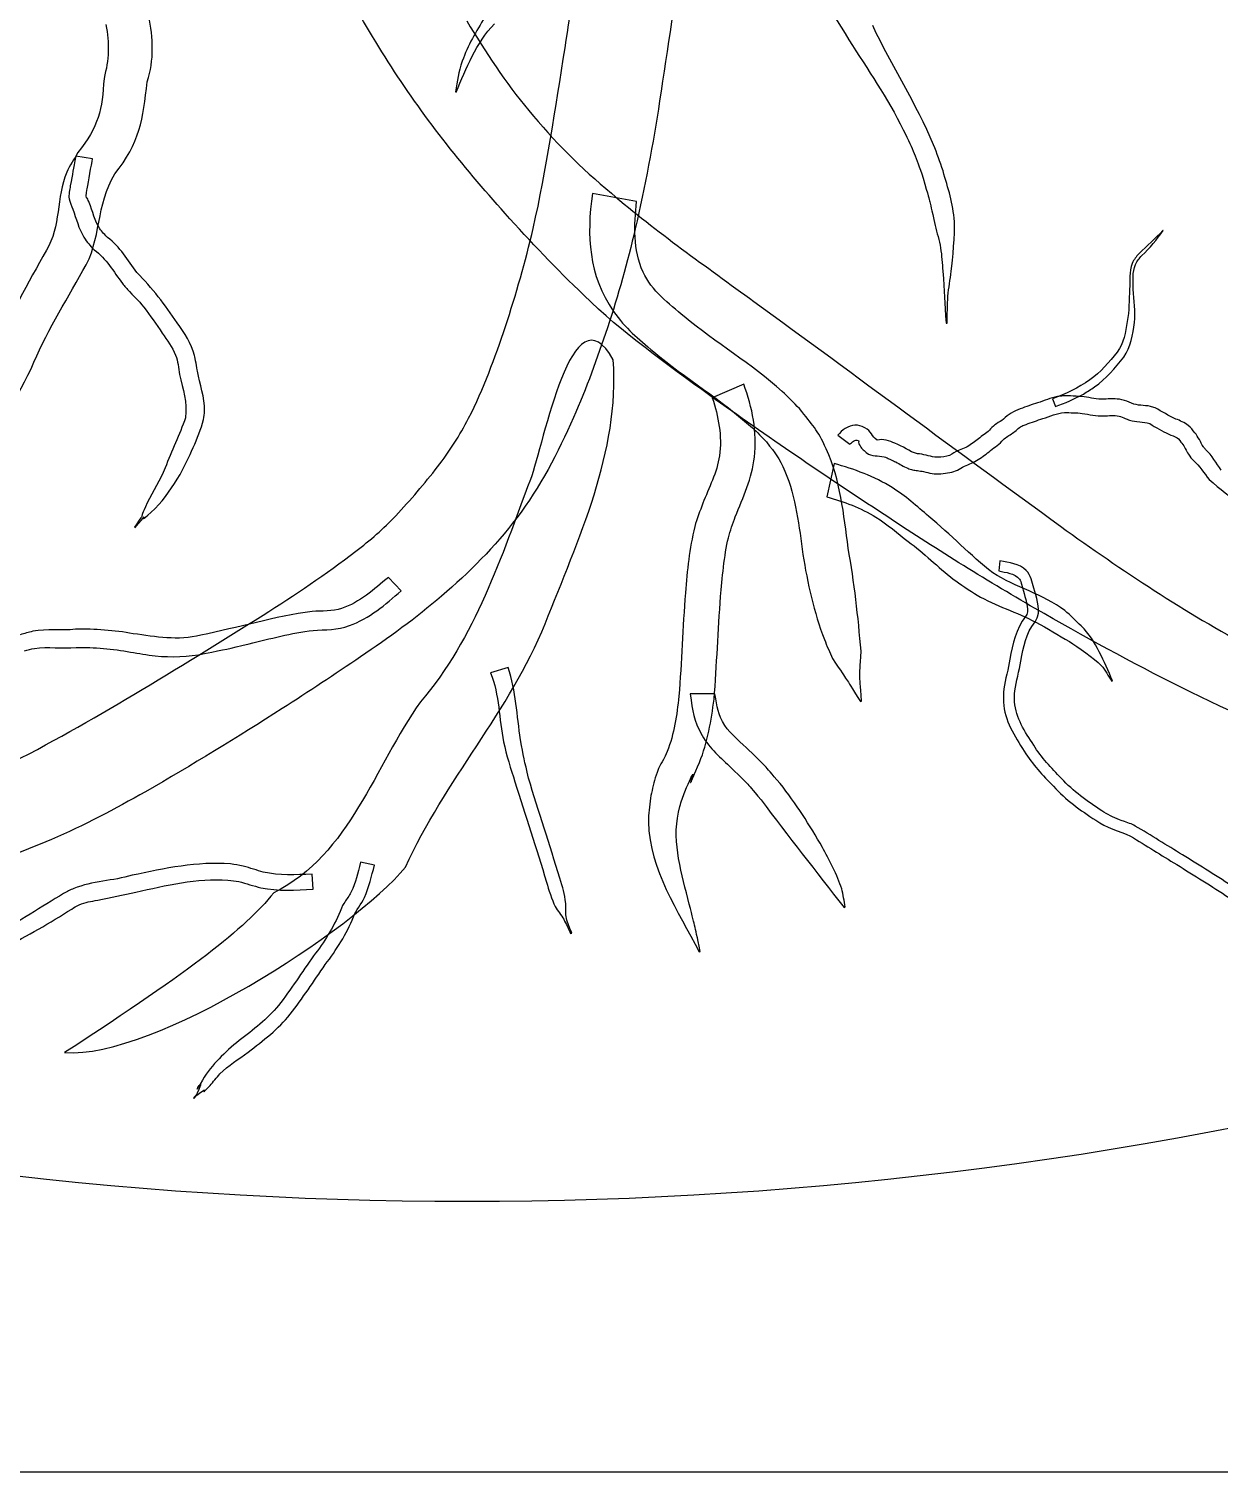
# Model space of a CAD drawing. Extents: x 5.1 to 86.3, y 5.1 to 86.3.
# Drawn here: x 41.54 to 52.84, y 5.13 to 18.82 of the extents above; entities that cross this region are included whole.
import ezdxf

# ---------------------------------------------------------------- set-up
doc = ezdxf.new("R2010")
doc.units = 0
doc.layers.add('View004', color=7, linetype='CONTINUOUS')

msp = doc.modelspace()

# ---------------------------------------------------------------- linework, layer by layer
at = {"layer": 'View004', "color": 1}
for p, q in [((45.589882, 18.224666), (45.595886, 18.222842)), ((45.595886, 18.222842), (45.595886, 18.222842)), ((41.987952, 17.616518), (41.988052, 17.61652)), ((42.147275, 17.590602), (41.987952, 17.616518)), ((46.889353, 17.261998), (46.889372, 17.262028)), ((47.309229, 17.184444), (46.889353, 17.261998)), ((52.304892, 16.908743), (52.30246, 16.910795)), ((52.30246, 16.910795), (52.30246, 16.910795)), ((50.244799, 16.031656), (50.255515, 16.031796)), ((50.255515, 16.031796), (50.255515, 16.031796)), ((48.32539, 15.452101), (48.026729, 15.323384)), ((48.026729, 15.323384), (48.026727, 15.323396)), ((51.255668, 15.313793), (51.282177, 15.239199)), ((51.282177, 15.239199), (51.282201, 15.239198)), ((49.217018, 14.967473), (49.331904, 14.883076)), ((49.331904, 14.883076), (49.331787, 14.883102)), ((49.182797, 14.698885), (49.113926, 14.383186)), ((49.113926, 14.383186), (49.113937, 14.383183)), ((42.546475, 14.095735), (42.551491, 14.091935)), ((42.551491, 14.091935), (42.551491, 14.091935)), ((50.755777, 13.775257), (50.745061, 13.682177)), ((45.074505, 13.491892), (44.954163, 13.619825)), ((44.954163, 13.619825), (44.954174, 13.619812)), ((50.745061, 13.682177), (50.74512, 13.682146)), ((46.092076, 12.76414), (45.924278, 12.713775)), ((45.924278, 12.713775), (45.924258, 12.713777)), ((51.816259, 12.633784), (51.825607, 12.639028)), ((51.825607, 12.639028), (51.825607, 12.639028)), ((47.817285, 12.513309), (47.817281, 12.513351)), ((48.052283, 12.513309), (47.817285, 12.513309)), ((49.432756, 12.443262), (49.442932, 12.446606)), ((49.442932, 12.446606), (49.442932, 12.446606)), ((44.690419, 10.918221), (44.690413, 10.918191)), ((44.823119, 10.891127), (44.690419, 10.918221)), ((44.230079, 10.805109), (44.230076, 10.805092)), ((44.239913, 10.661964), (44.230079, 10.805109)), ((49.277845, 10.488925), (49.287641, 10.493257)), ((49.287641, 10.493257), (49.287641, 10.493257)), ((46.683489, 10.241719), (46.693361, 10.245899)), ((46.693361, 10.245899), (46.693361, 10.245899)), ((47.903192, 10.067956), (47.91327, 10.071604)), ((47.91327, 10.071604), (47.91327, 10.071604)), ((41.882808, 9.111882), (41.882808, 9.111882)), ((43.1048, 8.679851), (43.109664, 8.675823)), ((43.109664, 8.675823), (43.109664, 8.675823))]:
    msp.add_line(p, q, dxfattribs=at)
at = {"layer": 'View004', "color": 7}
msp.add_line((56.571293, 5.132289), (34.831293, 5.132289), dxfattribs=at)
at = {"layer": 'View004', "color": 1}
for points in [[(46.630567, 18.641374), (46.751598, 19.416453), (46.852217, 20.194511), (46.954495, 20.972226)], [(47.749464, 19.641542), (47.677378, 19.140195), (47.604358, 18.638954), (47.52733, 18.138344)], [(48.76413, 19.699334), (48.931587, 19.36169), (49.126395, 19.038748), (49.323129, 18.717514)], [(45.470692, 17.775739), (45.102623, 18.248814), (44.779901, 18.756546), (44.502079, 19.287543)], [(42.664519, 18.321438), (42.735776, 18.527935), (42.72161, 18.73487), (42.680654, 18.945816)], [(45.869845, 18.933982), (45.787449, 18.801166), (45.706793, 18.664268), (45.655462, 18.51573)], [(45.697138, 18.898303), (45.876427, 18.603794), (46.064076, 18.313096), (46.286243, 18.048684)], [(42.272643, 18.863087), (42.310552, 18.68679), (42.30261, 18.52781), (42.256417, 18.352913)], [(45.595886, 18.222842), (45.698117, 18.449764), (45.78325, 18.687561), (45.960273, 18.870219)], [(50.125915, 17.722839), (49.96307, 18.11352), (49.73064, 18.471633), (49.548824, 18.853098)], [(46.328027, 16.92917), (46.455756, 17.49484), (46.539351, 18.069039), (46.630567, 18.641374)], [(49.323129, 18.717514), (49.50151, 18.437747), (49.690882, 18.163416), (49.839006, 17.865691)], [(45.655462, 18.51573), (45.618276, 18.408119), (45.609665, 18.33553), (45.589882, 18.224666)], [(42.256417, 18.352913), (42.239469, 18.059192), (42.205482, 17.893528), (42.008276, 17.650295)], [(42.358904, 17.44598), (42.591522, 17.736612), (42.630112, 17.96895), (42.664519, 18.321438)], [(47.52733, 18.138344), (47.465155, 17.731582), (47.389374, 17.326834), (47.296902, 16.925863)], [(46.286243, 18.048684), (46.520678, 17.761619), (46.785591, 17.500688), (47.069583, 17.262856)], [(49.839006, 17.865691), (49.943071, 17.656526), (49.948011, 17.625072), (50.028262, 17.407355)], [(46.061334, 17.071615), (45.856228, 17.299333), (45.65898, 17.533915), (45.470692, 17.775739)], [(50.216291, 17.47651), (50.186164, 17.558618), (50.159564, 17.642108), (50.125915, 17.722839)], [(42.008276, 17.650295), (41.973247, 17.587451), (41.931608, 17.527846), (41.903192, 17.461742)], [(41.988052, 17.61652), (41.963922, 17.485533), (41.957728, 17.454467), (41.93676, 17.33248)], [(42.097541, 17.304633), (42.109336, 17.377448), (42.135966, 17.526489), (42.147275, 17.590602)], [(41.903192, 17.461742), (41.801545, 17.225302), (41.848578, 16.947675), (41.709158, 16.722602)], [(42.056067, 16.529446), (42.238811, 16.826627), (42.175352, 17.153569), (42.358904, 17.44598)], [(50.028262, 17.407355), (50.124241, 17.063423), (50.063701, 17.295249), (50.141804, 16.958262)], [(50.324097, 16.993446), (50.312257, 17.171179), (50.264278, 17.306211), (50.216291, 17.47651)], [(41.93676, 17.33248), (41.930756, 17.29755), (41.919029, 17.247544), (41.9252, 17.21019)], [(42.091233, 17.218241), (42.080798, 17.240402), (42.096401, 17.297957), (42.097541, 17.304633)], [(46.889372, 17.262028), (46.834082, 16.861814), (46.852177, 16.485839), (47.089741, 16.142505)], [(47.069583, 17.262856), (47.500186, 16.894725), (47.965871, 16.570898), (48.421789, 16.235492)], [(41.9252, 17.21019), (41.929076, 17.186182), (41.949991, 17.136113), (41.959826, 17.111145)], [(42.097541, 17.216721), (42.095413, 17.217177), (42.092221, 17.216329), (42.091233, 17.218241)], [(42.115347, 17.174974), (42.109419, 17.188897), (42.103461, 17.202805), (42.097541, 17.216721)], [(42.217383, 16.924523), (42.167451, 17.000127), (42.14953, 17.092297), (42.115347, 17.174974)], [(47.37069, 16.515943), (47.274816, 16.727114), (47.284719, 16.960158), (47.309229, 17.184444)], [(41.959826, 17.111145), (41.993836, 17.02244), (42.015192, 16.927608), (42.065363, 16.845788)], [(46.808635, 16.296434), (46.547946, 16.543322), (46.303223, 16.806496), (46.061334, 17.071615)], [(50.294784, 16.523733), (50.307415, 16.633265), (50.331454, 16.883091), (50.324097, 16.993446)], [(42.065363, 16.845788), (42.096903, 16.794344), (42.122789, 16.769579), (42.162221, 16.726187)], [(42.289271, 16.842792), (42.273661, 16.859618), (42.230576, 16.904549), (42.217383, 16.924523)], [(42.567677, 16.510606), (42.481207, 16.626616), (42.409393, 16.757273), (42.289271, 16.842792)], [(46.064411, 15.999442), (46.165864, 16.305245), (46.2545, 16.615473), (46.328027, 16.92917)], [(47.296902, 16.925863), (47.221244, 16.609796), (47.13712, 16.295527), (47.0316, 15.98799)], [(50.141804, 16.958262), (50.158311, 16.887073), (50.18064, 16.817099), (50.192617, 16.745017)], [(52.30246, 16.910795), (52.229113, 16.835752), (52.154326, 16.762747), (52.075769, 16.693156)], [(52.101042, 16.672739), (52.178871, 16.742766), (52.242997, 16.824871), (52.304892, 16.908743)], [(41.709158, 16.722602), (41.537466, 16.411023), (41.354096, 16.098849), (41.237259, 15.762225)], [(42.162221, 16.726187), (42.27925, 16.644526), (42.346043, 16.519022), (42.430259, 16.407454)], [(50.192617, 16.745017), (50.204762, 16.67195), (50.20784, 16.597655), (50.214034, 16.523848)], [(52.010698, 16.596197), (51.9801, 16.519323), (51.990672, 16.432994), (51.986081, 16.352601)], [(52.075769, 16.693156), (52.047117, 16.657443), (52.027745, 16.639013), (52.010698, 16.596197)], [(52.019502, 16.352959), (52.02049, 16.430171), (52.011035, 16.514237), (52.041739, 16.587701)], [(52.041739, 16.587701), (52.056339, 16.622623), (52.07733, 16.64366), (52.101042, 16.672739)], [(41.566175, 15.5987), (41.696483, 15.924717), (41.884306, 16.224085), (42.056067, 16.529446)], [(42.951037, 16.034071), (42.835489, 16.203157), (42.714977, 16.367241), (42.567677, 16.510606)], [(47.760624, 16.093612), (47.615431, 16.216371), (47.452016, 16.336815), (47.37069, 16.515943)], [(50.214034, 16.523848), (50.230321, 16.329814), (50.234227, 16.228357), (50.244799, 16.031656)], [(50.262507, 16.285895), (50.268891, 16.365647), (50.285619, 16.444254), (50.294784, 16.523733)], [(42.430259, 16.407454), (42.452603, 16.382139), (42.474362, 16.356284), (42.497306, 16.331508)], [(42.497306, 16.331508), (42.569141, 16.253943), (42.5694, 16.26332), (42.633816, 16.182726)], [(47.088202, 15.684219), (46.692593, 16.38386), (46.43287, 14.890399), (46.301482, 14.548)], [(48.004371, 15.343773), (47.592952, 15.644437), (47.173056, 15.938077), (46.808635, 16.296434)], [(51.986081, 16.352601), (51.981521, 16.250636), (51.982661, 16.147663), (51.964368, 16.046957)], [(52.03249, 16.036099), (52.046542, 16.141686), (52.026562, 16.247544), (52.019502, 16.352959)], [(42.633816, 16.182726), (42.696478, 16.104327), (42.752117, 16.01956), (42.808673, 15.936758)], [(48.421789, 16.235492), (49.395197, 15.529929), (50.358637, 14.810741), (51.331262, 14.104119)], [(50.255515, 16.031796), (50.257871, 16.116497), (50.255716, 16.201432), (50.262507, 16.285895)], [(43.114, 15.724227), (43.083593, 15.838596), (43.019944, 15.939158), (42.951037, 16.034071)], [(47.089741, 16.142505), (47.204479, 15.976686), (47.32266, 15.888794), (47.471512, 15.758376)], [(48.691674, 15.382024), (48.401524, 15.643778), (48.060847, 15.844297), (47.760624, 16.093612)], [(51.964368, 16.046957), (51.946113, 15.945611), (51.93165, 15.842606), (51.869578, 15.756725)], [(51.93076, 15.708931), (51.997921, 15.806589), (52.01649, 15.921494), (52.03249, 16.036099)], [(42.808673, 15.936758), (42.853976, 15.87073), (42.903583, 15.802736), (42.934548, 15.72806)], [(45.715203, 15.12942), (45.858844, 15.407574), (45.96516, 15.703087), (46.064411, 15.999442)], [(47.0316, 15.98799), (46.933192, 15.700447), (46.835096, 15.412212), (46.709009, 15.135323)], [(47.471512, 15.758376), (47.774403, 15.507101), (48.115497, 15.302039), (48.408118, 15.037985)], [(51.869578, 15.756725), (51.792438, 15.659962), (51.709447, 15.566374), (51.608869, 15.493191)], [(42.934548, 15.72806), (42.95782, 15.671949), (42.962357, 15.603755), (42.973103, 15.544614)], [(43.142835, 15.575586), (43.137667, 15.603835), (43.120863, 15.698872), (43.114, 15.724227)], [(46.441433, 13.179373), (46.754214, 13.97806), (47.150592, 14.808221), (47.088202, 15.684219)], [(51.653448, 15.426636), (51.761243, 15.504463), (51.850264, 15.603971), (51.93076, 15.708931)], [(41.032978, 14.633222), (41.222192, 14.949242), (41.400533, 15.269596), (41.566175, 15.5987)], [(42.973103, 15.544614), (43.003838, 15.401905), (43.047492, 15.281725), (43.030194, 15.134172)], [(43.209388, 15.199482), (43.212352, 15.327578), (43.165962, 15.451111), (43.142835, 15.575586)], [(51.608869, 15.493191), (51.498344, 15.419532), (51.381903, 15.356845), (51.255668, 15.313793)], [(49.657075, 14.215198), (49.099409, 14.581328), (48.547627, 14.956588), (48.004371, 15.343773)], [(48.426336, 14.760636), (48.452958, 14.997787), (48.40878, 15.23058), (48.32539, 15.452101)], [(48.853887, 15.221803), (48.799813, 15.275208), (48.748104, 15.331116), (48.691674, 15.382024)], [(51.302834, 15.334895), (51.237018, 15.32335), (51.176811, 15.293034), (51.112747, 15.275356)], [(51.282201, 15.239198), (51.373334, 15.272927), (51.463904, 15.310372), (51.548441, 15.358714)], [(51.350752, 15.340595), (51.334784, 15.338771), (51.318672, 15.337707), (51.302834, 15.334895)], [(51.553896, 15.332554), (51.486446, 15.339242), (51.418515, 15.34102), (51.350752, 15.340595)], [(51.548441, 15.358714), (51.584579, 15.379379), (51.618954, 15.40344), (51.653448, 15.426636)], [(43.201112, 15.115947), (43.203848, 15.143786), (43.208742, 15.171511), (43.209388, 15.199482)], [(48.026727, 15.323396), (48.084571, 15.14524), (48.123005, 14.960467), (48.095036, 14.772629)], [(49.10839, 14.838711), (49.024247, 15.024229), (48.977956, 15.063828), (48.853887, 15.221803)], [(50.94911, 15.21828), (50.888986, 15.195594), (50.834619, 15.165354), (50.789279, 15.118911)], [(51.112747, 15.275356), (51.058088, 15.256478), (51.002837, 15.23991), (50.94911, 15.21828)], [(51.741219, 15.308614), (51.677752, 15.309016), (51.616405, 15.322788), (51.553896, 15.332554)], [(51.911581, 15.304738), (51.855348, 15.317004), (51.798005, 15.313166), (51.741219, 15.308614)], [(52.004868, 15.272415), (51.970083, 15.286452), (51.94897, 15.296583), (51.911581, 15.304738)], [(52.183635, 15.241445), (52.12434, 15.255421), (52.061014, 15.244637), (52.004868, 15.272415)], [(52.229053, 15.226944), (52.213913, 15.231732), (52.199101, 15.237782), (52.183635, 15.241445)], [(52.42366, 15.121781), (52.356202, 15.152311), (52.294476, 15.192712), (52.229053, 15.226944)], [(43.030194, 15.134172), (42.971933, 14.97295), (42.89885, 14.817458), (42.835738, 14.657944)], [(42.978652, 14.594332), (43.062421, 14.76338), (43.150754, 14.933594), (43.201112, 15.115947)], [(45.421665, 14.669643), (45.533116, 14.813718), (45.632744, 14.9669), (45.715203, 15.12942)], [(46.709009, 15.135323), (46.562584, 14.801684), (46.393938, 14.475262), (46.172243, 14.18478)], [(49.474968, 15.039407), (49.408794, 15.074975), (49.352216, 15.069389), (49.28874, 15.032339)], [(50.789279, 15.118911), (50.746939, 15.090677), (50.700563, 15.066957), (50.66697, 15.027712)], [(50.964527, 15.055057), (50.972187, 15.058781), (50.997518, 15.067764), (51.004176, 15.070196)], [(51.004176, 15.070196), (51.056525, 15.091317), (51.110121, 15.107794), (51.163546, 15.125752)], [(51.163546, 15.125752), (51.231642, 15.146234), (51.295893, 15.177356), (51.367381, 15.183459)], [(51.367381, 15.183459), (51.424145, 15.181635), (51.481105, 15.181483), (51.537614, 15.175373)], [(51.537614, 15.175373), (51.604547, 15.162825), (51.670968, 15.151828), (51.739151, 15.150612)], [(51.739151, 15.150612), (51.788612, 15.152436), (51.838816, 15.160925), (51.887665, 15.148484)], [(51.887665, 15.148484), (51.901999, 15.144836), (51.932422, 15.131369), (51.944794, 15.126186)], [(51.944794, 15.126186), (51.958003, 15.121398), (51.970999, 15.115948), (51.984444, 15.111844)], [(51.984444, 15.111844), (52.027186, 15.098772), (52.03623, 15.098696), (52.081925, 15.09425)], [(52.081925, 15.09425), (52.115661, 15.090982), (52.145674, 15.09083), (52.177068, 15.07766)], [(52.177068, 15.07766), (52.234965, 15.04029), (52.295246, 15.006987), (52.357785, 14.978081)], [(52.54287, 15.060404), (52.507469, 15.090515), (52.46598, 15.104818), (52.42366, 15.121781)], [(52.604574, 14.992095), (52.584928, 15.015853), (52.566528, 15.040279), (52.54287, 15.060404)], [(48.408118, 15.037985), (48.454432, 14.996192), (48.496536, 14.949946), (48.540746, 14.905927)], [(49.28874, 15.032339), (49.260893, 15.016113), (49.24092, 14.989095), (49.217018, 14.967473)], [(49.331787, 14.883102), (49.351053, 14.897337), (49.38146, 14.936963), (49.413845, 14.917758)], [(49.591333, 14.922197), (49.538931, 14.955903), (49.53624, 15.006471), (49.474968, 15.039407)], [(49.760233, 14.89185), (49.708424, 14.913997), (49.648426, 14.935702), (49.591333, 14.922197)], [(50.566233, 14.943986), (50.532482, 14.915646), (50.496937, 14.891174), (50.459534, 14.867773)], [(50.66697, 15.027712), (50.639466, 14.993694), (50.598684, 14.972688), (50.566233, 14.943986)], [(50.667682, 14.822897), (50.709512, 14.854939), (50.752899, 14.885529), (50.787492, 14.925606)], [(50.787492, 14.925606), (50.812937, 14.951112), (50.846225, 14.967209), (50.876535, 14.98722)], [(50.876535, 14.98722), (50.906486, 15.008743), (50.930905, 15.03871), (50.964527, 15.055057)], [(52.357785, 14.978081), (52.382569, 14.962881), (52.414018, 14.960243), (52.438327, 14.944162)], [(52.438327, 14.944162), (52.451057, 14.935733), (52.473865, 14.902316), (52.482217, 14.891973)], [(52.686046, 14.857261), (52.659279, 14.902306), (52.638371, 14.951217), (52.604574, 14.992095)], [(48.540746, 14.905927), (48.628274, 14.788237), (48.659298, 14.761555), (48.716359, 14.626385)], [(49.316676, 13.896358), (49.274018, 14.213847), (49.242386, 14.543267), (49.10839, 14.838711)], [(49.413845, 14.917758), (49.418785, 14.914794), (49.414448, 14.906236), (49.415669, 14.900605)], [(49.415669, 14.900605), (49.417113, 14.893233), (49.418177, 14.885526), (49.421673, 14.878884)], [(49.421673, 14.878884), (49.441113, 14.842381), (49.457225, 14.832212), (49.487937, 14.802625)], [(49.487937, 14.802625), (49.539564, 14.759449), (49.601255, 14.778404), (49.658252, 14.762907)], [(49.973232, 14.790846), (49.896867, 14.811853), (49.834569, 14.864764), (49.760233, 14.89185)], [(50.137091, 14.760492), (50.082059, 14.768016), (50.029721, 14.790884), (49.973232, 14.790846)], [(50.340751, 14.812438), (50.311073, 14.795368), (50.287064, 14.775525), (50.252159, 14.769217)], [(50.459534, 14.867773), (50.423449, 14.841394), (50.379648, 14.834098), (50.340751, 14.812438)], [(50.550066, 14.738314), (50.591304, 14.764062), (50.630388, 14.791666), (50.667682, 14.822897)], [(52.482217, 14.891973), (52.508232, 14.860311), (52.52293, 14.821285), (52.544393, 14.787046)], [(52.544393, 14.787046), (52.564343, 14.755224), (52.568682, 14.753203), (52.593641, 14.727173)], [(52.70782, 14.832447), (52.700676, 14.840769), (52.691655, 14.847792), (52.686046, 14.857261)], [(52.855321, 14.635914), (52.808269, 14.703167), (52.767554, 14.774985), (52.70782, 14.832447)], [(42.835738, 14.657944), (42.790989, 14.541629), (42.719245, 14.43817), (42.666473, 14.32595)], [(45.023786, 14.204799), (45.16385, 14.353051), (45.297099, 14.508122), (45.421665, 14.669643)], [(48.095036, 14.772629), (48.071932, 14.617497), (47.995415, 14.465532), (47.936739, 14.322182)], [(48.245224, 14.195154), (48.320912, 14.377988), (48.403966, 14.56137), (48.426336, 14.760636)], [(49.733291, 14.471492), (49.563983, 14.577416), (49.374606, 14.646879), (49.182797, 14.698885)], [(49.658252, 14.762907), (49.675625, 14.758195), (49.679372, 14.755459), (49.695864, 14.747487)], [(49.695864, 14.747487), (49.705516, 14.742851), (49.715084, 14.738032), (49.724835, 14.733594)], [(49.724835, 14.733594), (49.73885, 14.72721), (49.753358, 14.72189), (49.767144, 14.71505)], [(49.767144, 14.71505), (49.80611, 14.695685), (49.840431, 14.670164), (49.881347, 14.654242)], [(49.881347, 14.654242), (49.896364, 14.64839), (49.912058, 14.644469), (49.92741, 14.639582)], [(50.252159, 14.769217), (50.214341, 14.762149), (50.175596, 14.756874), (50.137091, 14.760492)], [(50.280429, 14.613757), (50.332587, 14.621053), (50.374144, 14.650275), (50.418683, 14.675013)], [(50.418683, 14.675013), (50.465264, 14.693413), (50.508114, 14.709616), (50.550066, 14.738314)], [(52.593641, 14.727173), (52.652107, 14.67566), (52.692013, 14.608807), (52.740745, 14.548906)], [(42.741526, 14.273606), (42.838285, 14.365716), (42.906149, 14.483834), (42.978652, 14.594332)], [(46.301482, 14.548), (46.024431, 13.814422), (45.779337, 13.04784), (45.259684, 12.439106)], [(48.716359, 14.626385), (48.820906, 14.37872), (48.85098, 14.101483), (48.887378, 13.837929)], [(49.92741, 14.639582), (49.942572, 14.636998), (49.957689, 14.63411), (49.972911, 14.631921)], [(49.972911, 14.631921), (49.992071, 14.629109), (50.012599, 14.628425), (50.031599, 14.623835)], [(50.031599, 14.623835), (50.058913, 14.617223), (50.084411, 14.609114), (50.112458, 14.604386)], [(50.112458, 14.604386), (50.16863, 14.59709), (50.225063, 14.603984), (50.280429, 14.613757)], [(52.740745, 14.548906), (52.8375, 14.457331), (52.947766, 14.381629), (53.05466, 14.302591)], [(49.113937, 14.383183), (49.275885, 14.33658), (49.435571, 14.280128), (49.57897, 14.189998)], [(50.080829, 14.197878), (49.97003, 14.29283), (49.857385, 14.393858), (49.733291, 14.471492)], [(42.551491, 14.091935), (42.756357, 14.333617), (42.497919, 14.041707), (42.741526, 14.273606)], [(42.666473, 14.32595), (42.562981, 14.105869), (42.675456, 14.291803), (42.546475, 14.095735)], [(47.936739, 14.322182), (47.911667, 14.2485), (47.880742, 14.17655), (47.861514, 14.101125)], [(44.644806, 13.868134), (44.779258, 13.970783), (44.909757, 14.079383), (45.023786, 14.204799)], [(46.172243, 14.18478), (45.965038, 13.910002), (45.720809, 13.664607), (45.458281, 13.442697)], [(47.861514, 14.101125), (47.807395, 13.888827), (47.789915, 13.690346), (47.772248, 13.471935)], [(48.180001, 13.994937), (48.196508, 14.063162), (48.223488, 14.128416), (48.245224, 14.195154)], [(49.57897, 14.189998), (49.686289, 14.122548), (49.786226, 14.038095), (49.885943, 13.960174)], [(51.090088, 13.324806), (50.602687, 13.605623), (50.125483, 13.903783), (49.657075, 14.215198)], [(50.688243, 13.66329), (50.473241, 13.827707), (50.290875, 14.02728), (50.080829, 14.197878)], [(51.331262, 14.104119), (51.914475, 13.68464), (52.513914, 13.284911), (53.149045, 12.947764)], [(48.106311, 13.438646), (48.11936, 13.601706), (48.140313, 13.830859), (48.180001, 13.994937)], [(43.764911, 13.261203), (44.066061, 13.451787), (44.362876, 13.649842), (44.644806, 13.868134)], [(48.887378, 13.837929), (48.928858, 13.564009), (48.991509, 13.289529), (49.090782, 13.030033)], [(49.438752, 12.918319), (49.410921, 13.245936), (49.374099, 13.572398), (49.316676, 13.896358)], [(49.885943, 13.960174), (50.035225, 13.850035), (50.166672, 13.716855), (50.313555, 13.604001)], [(51.004728, 13.685035), (50.938821, 13.75022), (50.841776, 13.760047), (50.755777, 13.775257)], [(44.954174, 13.619812), (44.81806, 13.506636), (44.681732, 13.381721), (44.510207, 13.324375)], [(50.313555, 13.604001), (50.370851, 13.559974), (50.477484, 13.491736), (50.538825, 13.45159)], [(51.371088, 13.304422), (51.164892, 13.464326), (50.904443, 13.521317), (50.688243, 13.66329)], [(50.74512, 13.682146), (50.808861, 13.664309), (50.896607, 13.661429), (50.941985, 13.603794)], [(50.941985, 13.603794), (50.956243, 13.585698), (50.97297, 13.508074), (50.978602, 13.488641)], [(51.078319, 13.517635), (51.061432, 13.57576), (51.04985, 13.640405), (51.004728, 13.685035)], [(44.583915, 13.161564), (44.772923, 13.228786), (44.926185, 13.361992), (45.074505, 13.491892)], [(45.458281, 13.442697), (45.21673, 13.23229), (44.955632, 13.045897), (44.690664, 12.866393)], [(47.772248, 13.471935), (47.745838, 13.145342), (47.736209, 12.817908), (47.710209, 12.491244)], [(48.043778, 12.464162), (48.070614, 12.788781), (48.080349, 13.114017), (48.106311, 13.438646)], [(50.538825, 13.45159), (50.716578, 13.347805), (50.915691, 13.289995), (51.097237, 13.194073)], [(50.978602, 13.488641), (50.990648, 13.431915), (51.037373, 13.324704), (51.010773, 13.267876)], [(51.113021, 13.246571), (51.141604, 13.332496), (51.098725, 13.434777), (51.078319, 13.517635)], [(44.232604, 13.296794), (43.874723, 13.248215), (43.528525, 13.143036), (43.175072, 13.07152)], [(44.510207, 13.324375), (44.423687, 13.295449), (44.322295, 13.300062), (44.232604, 13.296794)], [(52.477185, 12.574705), (52.007367, 12.810559), (51.545881, 13.062945), (51.090088, 13.324806)], [(51.527356, 13.158717), (51.475266, 13.207281), (51.427367, 13.260779), (51.371088, 13.304422)], [(42.540287, 12.508104), (42.950749, 12.755421), (43.359211, 13.006147), (43.764911, 13.261203)], [(44.239855, 13.11699), (44.354659, 13.122082), (44.473992, 13.122462), (44.583915, 13.161564)], [(45.11755, 10.871102), (45.486245, 11.691627), (46.107707, 12.351335), (46.441433, 13.179373)], [(50.997746, 13.249393), (50.907552, 13.130952), (50.87681, 12.987585), (50.850233, 12.844219)], [(50.953264, 12.82527), (50.979028, 12.966313), (51.002147, 13.082182), (51.089461, 13.198767)], [(51.010773, 13.267876), (51.007581, 13.261036), (51.002086, 13.255549), (50.997746, 13.249393)], [(51.089461, 13.198767), (51.097327, 13.214697), (51.10742, 13.229714), (51.113021, 13.246571)], [(51.097237, 13.194073), (51.205751, 13.136738), (51.309712, 13.071168), (51.416131, 13.010029)], [(51.825607, 12.639028), (51.740046, 12.821378), (51.673228, 13.012886), (51.527356, 13.158717)], [(41.579968, 13.107818), (41.539787, 13.099656), (41.500878, 13.08615), (41.461333, 13.075313)], [(41.987273, 13.12716), (41.852042, 13.1131), (41.713938, 13.135026), (41.579968, 13.107818)], [(42.532993, 13.085474), (42.352531, 13.117303), (42.170335, 13.131606), (41.987273, 13.12716)], [(43.175072, 13.07152), (42.956313, 13.016968), (42.749324, 13.054831), (42.532993, 13.085474)], [(43.631943, 12.988567), (43.833235, 13.037405), (44.033456, 13.093022), (44.239855, 13.11699)], [(49.090782, 13.030033), (49.114129, 12.968997), (49.141762, 12.909692), (49.167251, 12.849524)], [(51.416131, 13.010029), (51.49248, 12.957779), (51.65278, 12.855058), (51.716718, 12.784221)], [(41.500593, 12.923232), (41.532346, 12.930832), (41.563597, 12.94091), (41.595852, 12.945956)], [(41.595852, 12.945956), (41.726011, 12.966324), (41.860231, 12.940484), (41.990991, 12.955289)], [(41.990991, 12.955289), (42.164675, 12.958557), (42.337355, 12.942141), (42.508209, 12.910358)], [(42.508209, 12.910358), (42.586145, 12.899361), (42.664123, 12.883188), (42.742417, 12.875307)], [(42.742417, 12.875307), (42.899081, 12.859544), (43.055784, 12.865214), (43.210421, 12.896967)], [(43.210421, 12.896967), (43.415942, 12.938637), (43.427351, 12.938926), (43.631943, 12.988567)], [(49.442932, 12.446606), (49.421097, 12.766972), (49.421743, 12.609728), (49.438752, 12.918319)], [(44.690664, 12.866393), (44.445133, 12.699304), (44.197891, 12.534786), (43.947224, 12.375483)], [(46.20856, 12.079429), (46.173896, 12.308288), (46.161911, 12.541597), (46.092076, 12.76414)], [(49.167251, 12.849524), (49.344778, 12.585916), (49.256146, 12.721253), (49.432756, 12.443262)], [(50.850233, 12.844219), (50.83666, 12.749109), (50.805728, 12.656525), (50.793332, 12.561243)], [(50.896918, 12.541884), (50.909465, 12.637284), (50.940261, 12.72991), (50.953264, 12.82527)], [(51.716718, 12.784221), (51.757006, 12.739586), (51.783082, 12.68393), (51.816259, 12.633784)], [(45.924258, 12.713777), (46.007491, 12.504067), (46.003499, 12.276282), (46.047252, 12.058772)], [(41.312319, 11.826624), (41.730664, 12.037099), (42.137856, 12.268827), (42.540287, 12.508104)], [(47.710209, 12.491244), (47.690844, 12.314691), (47.666927, 12.134502), (47.599442, 11.968514)], [(47.817281, 12.513351), (47.845591, 12.343971), (47.841912, 12.272019), (47.930971, 12.119544)], [(47.905443, 11.864686), (47.984339, 12.055318), (48.017577, 12.260957), (48.043778, 12.464162)], [(48.14746, 12.213585), (48.075602, 12.325436), (48.077213, 12.384793), (48.052283, 12.513309)], [(50.793332, 12.561243), (50.786568, 12.509426), (50.789, 12.489666), (50.789988, 12.437217)], [(50.895094, 12.439713), (50.893878, 12.480722), (50.891674, 12.501554), (50.896918, 12.541884)], [(53.958468, 11.925867), (53.453674, 12.115889), (52.959973, 12.334353), (52.477185, 12.574705)], [(43.947224, 12.375483), (43.522204, 12.101016), (43.08921, 11.838904), (42.650678, 11.586639)], [(45.259684, 12.439106), (44.818343, 11.825916), (44.597882, 10.996756), (43.868815, 10.628051)], [(50.789988, 12.437217), (50.799458, 12.260942), (50.894911, 12.1143), (50.987333, 11.970265)], [(51.076272, 12.028075), (50.992976, 12.154646), (50.906242, 12.284062), (50.895094, 12.439713)], [(48.373272, 11.982035), (48.312244, 12.040434), (48.196054, 12.137948), (48.14746, 12.213585)], [(46.047252, 12.058772), (46.072036, 11.935552), (46.117621, 11.80012), (46.154484, 11.681047)], [(46.284089, 11.716271), (46.246682, 11.876542), (46.23231, 11.922606), (46.20856, 12.079429)], [(47.930971, 12.119544), (48.005816, 11.991403), (48.104616, 11.910439), (48.209321, 11.809358)], [(47.599442, 11.968514), (47.541378, 11.825684), (47.537852, 11.881084), (47.485842, 11.716536)], [(47.766681, 11.586483), (47.959437, 12.040944), (47.701845, 11.372758), (47.905443, 11.864686)], [(48.670327, 11.663976), (48.498509, 11.863706), (48.55506, 11.808078), (48.373272, 11.982035)], [(50.987333, 11.970265), (51.062535, 11.845551), (51.162589, 11.741688), (51.263939, 11.638581)], [(51.339796, 11.713176), (51.243463, 11.811174), (51.147925, 11.909621), (51.076272, 12.028075)], [(48.209321, 11.809358), (48.402919, 11.622453), (48.313739, 11.716848), (48.490254, 11.509783)], [(46.154484, 11.681047), (46.25527, 11.363952), (46.360397, 11.048698), (46.453539, 10.729248)], [(46.581139, 10.767642), (46.482894, 11.084129), (46.378132, 11.39847), (46.284089, 11.716271)], [(47.485842, 11.716536), (47.466074, 11.654026), (47.455351, 11.589013), (47.440105, 11.525252)], [(49.071573, 11.058697), (48.953127, 11.269929), (48.819577, 11.47324), (48.670327, 11.663976)], [(51.263939, 11.638581), (51.380003, 11.5097), (51.520037, 11.40975), (51.664504, 11.315831)], [(51.722985, 11.40545), (51.585334, 11.495685), (51.45088, 11.590129), (51.339796, 11.713176)], [(42.650678, 11.586639), (42.358998, 11.424719), (42.065716, 11.264212), (41.758263, 11.133824)], [(47.440105, 11.525252), (47.433721, 11.450171), (47.418506, 11.375328), (47.420945, 11.300017)], [(47.718748, 11.446461), (47.734738, 11.493133), (47.747422, 11.541065), (47.766681, 11.586483)], [(48.490254, 11.509783), (48.746708, 11.164713), (49.012544, 10.827165), (49.277845, 10.488925)], [(47.795795, 10.572466), (47.722668, 10.860702), (47.636921, 11.149433), (47.718748, 11.446461)], [(51.890008, 11.320495), (51.831526, 11.342991), (51.775526, 11.371225), (51.722985, 11.40545)], [(47.420945, 11.300017), (47.435765, 10.839626), (47.697238, 10.460807), (47.903192, 10.067956)], [(51.664504, 11.315831), (51.764352, 11.243228), (51.885451, 11.215784), (51.99529, 11.164211)], [(51.986481, 11.286386), (51.978881, 11.289578), (51.897124, 11.317759), (51.890008, 11.320495)], [(52.040608, 11.261154), (52.022574, 11.26956), (52.004873, 11.278771), (51.986481, 11.286386)], [(52.48903, 10.987557), (52.338675, 11.077321), (52.191816, 11.172867), (52.040608, 11.261154)], [(41.758263, 11.133824), (41.468601, 11.009765), (41.17157, 10.902942), (40.868562, 10.816258)], [(51.99529, 11.164211), (52.142608, 11.076482), (52.286937, 10.983841), (52.433888, 10.895487)], [(49.254764, 10.666289), (49.217311, 10.790118), (49.133448, 10.948352), (49.071573, 11.058697)], [(52.986793, 10.671215), (52.823527, 10.780823), (52.655568, 10.883038), (52.48903, 10.987557)], [(41.882808, 9.111882), (42.733408, 9.049858), (44.617976, 10.271759), (45.11755, 10.871102)], [(43.456742, 10.900837), (43.141867, 10.926342), (42.829422, 10.859037), (42.523269, 10.793455)], [(43.575942, 10.880545), (43.536604, 10.88933), (43.496476, 10.89408), (43.456742, 10.900837)], [(43.675577, 10.851969), (43.642365, 10.861499), (43.609662, 10.873021), (43.575942, 10.880545)], [(43.767644, 10.824373), (43.736401, 10.831441), (43.706267, 10.842773), (43.675577, 10.851969)], [(44.230076, 10.805092), (44.075849, 10.797568), (43.919519, 10.789968), (43.767644, 10.824373)], [(44.690413, 10.918191), (44.658614, 10.800849), (44.647655, 10.737337), (44.598739, 10.631293)], [(44.726561, 10.58291), (44.774304, 10.688493), (44.792605, 10.777856), (44.823119, 10.891127)], [(52.433888, 10.895487), (52.598856, 10.791789), (52.765521, 10.690938), (52.927632, 10.582786)], [(42.523269, 10.793455), (42.34226, 10.739806), (42.144818, 10.739624), (41.968639, 10.668455)], [(42.558225, 10.633366), (42.844358, 10.697046), (43.137309, 10.767792), (43.432258, 10.748832)], [(43.432258, 10.748832), (43.466549, 10.743664), (43.501182, 10.740404), (43.535141, 10.733366)], [(43.535141, 10.733366), (43.606056, 10.718645), (43.673731, 10.690487), (43.744669, 10.67588)], [(46.453539, 10.729248), (46.476271, 10.657063), (46.502042, 10.56386), (46.538043, 10.496845)], [(46.636802, 10.525504), (46.625706, 10.627224), (46.608879, 10.670864), (46.581139, 10.767642)], [(41.87318, 10.621335), (41.661212, 10.49284), (41.451484, 10.360538), (41.241953, 10.22805)], [(41.968639, 10.668455), (41.935738, 10.655163), (41.904996, 10.637044), (41.87318, 10.621335)], [(43.868815, 10.628051), (43.571894, 10.269999), (43.128029, 9.923086), (41.882808, 9.111882)], [(42.019348, 10.511986), (42.083902, 10.53984), (42.12888, 10.544514), (42.198225, 10.558506)], [(42.198225, 10.558506), (42.318373, 10.582742), (42.438724, 10.606059), (42.558225, 10.633366)], [(43.744669, 10.67588), (43.907836, 10.642295), (44.074971, 10.651841), (44.239913, 10.661964)], [(44.598739, 10.631293), (44.58344, 10.598119), (44.559576, 10.569984), (44.539816, 10.539628)], [(44.623731, 10.398993), (44.648667, 10.465934), (44.697155, 10.517876), (44.726561, 10.58291)], [(47.91327, 10.071604), (47.849635, 10.362687), (47.871394, 10.274497), (47.795795, 10.572466)], [(49.287641, 10.493257), (49.276682, 10.550933), (49.271757, 10.610095), (49.254764, 10.666289)], [(41.312749, 10.105424), (41.530239, 10.219619), (41.742128, 10.342181), (41.949648, 10.473622)], [(41.949648, 10.473622), (41.972882, 10.486412), (41.994998, 10.501483), (42.019348, 10.511986)], [(44.496002, 10.449329), (44.433993, 10.298125), (44.343723, 10.158581), (44.244609, 10.029232)], [(44.539816, 10.539628), (44.511817, 10.496604), (44.518543, 10.504614), (44.496002, 10.449329)], [(46.538043, 10.496845), (46.560835, 10.454422), (46.593736, 10.418071), (46.617589, 10.376231)], [(46.64349, 10.384779), (46.63418, 10.430805), (46.641894, 10.47882), (46.636802, 10.525504)], [(44.355317, 9.945975), (44.459568, 10.086876), (44.558518, 10.235559), (44.623731, 10.398993)], [(46.617589, 10.376231), (46.642319, 10.332858), (46.661525, 10.286557), (46.683489, 10.241719)], [(46.693361, 10.245899), (46.676732, 10.292191), (46.653241, 10.336569), (46.64349, 10.384779)], [(44.244609, 10.029232), (44.133863, 9.872693), (44.029587, 9.711382), (43.912228, 9.559652)], [(44.022653, 9.475001), (44.139046, 9.628016), (44.246355, 9.787638), (44.355317, 9.945975)], [(43.912228, 9.559652), (43.806314, 9.429976), (43.671545, 9.327934), (43.539444, 9.226441)], [(43.624625, 9.116432), (43.765451, 9.226245), (43.910448, 9.334599), (44.022653, 9.475001)], [(43.539444, 9.226441), (43.397003, 9.112594), (43.286146, 9.005233), (43.189616, 8.84991)], [(43.355747, 8.908815), (43.43498, 8.990805), (43.534573, 9.047741), (43.624625, 9.116432)], [(43.189616, 8.84991), (43.055401, 8.620613), (43.245248, 8.958536), (43.139973, 8.725755)], [(43.262257, 8.798408), (43.290035, 8.832555), (43.325359, 8.87737), (43.355747, 8.908815)], [(43.148538, 8.718665), (43.302536, 8.826711), (43.121482, 8.656968), (43.262257, 8.798408)], [(43.139973, 8.725755), (43.132031, 8.708199), (43.116527, 8.69515), (43.1048, 8.679851)], [(43.109664, 8.675823), (43.122614, 8.690104), (43.132753, 8.707591), (43.148538, 8.718665)]]:
    msp.add_open_spline(points, degree=3, dxfattribs=at)
at = {"layer": 'View004', "color": 3}
msp.add_open_spline([(26.701293, 12.792276), (38.458534, 6.00423), (52.944052, 6.00423), (64.701292, 12.792276)], degree=3, dxfattribs=at)

doc.saveas('drawing.dxf')
